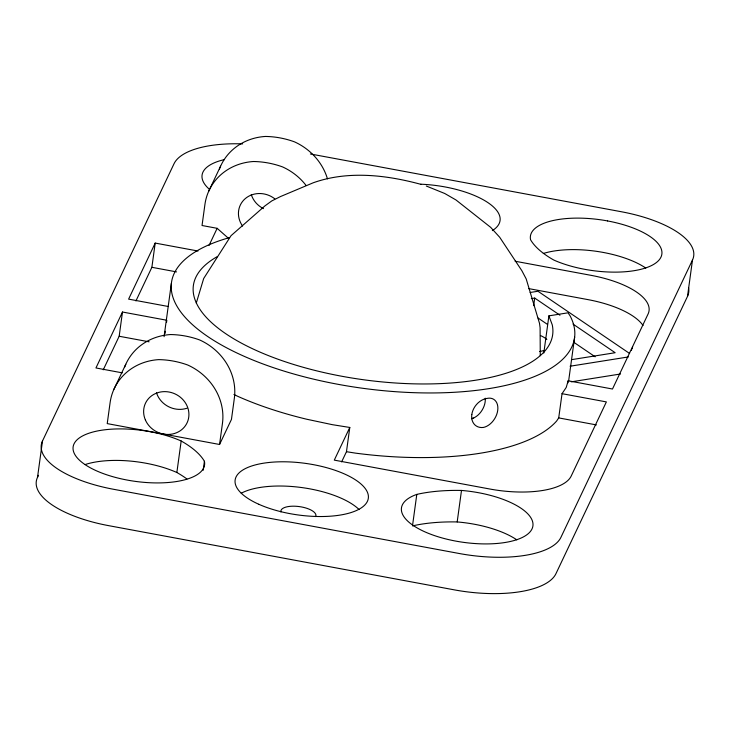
<?xml version="1.0" encoding="UTF-8"?>
<svg xmlns="http://www.w3.org/2000/svg" width="730" height="730" viewBox="0 0 730 730"><rect width="100%" height="100%" fill="white"/><g stroke="black" fill="none" stroke-linecap="round" stroke-linejoin="round"><path stroke-width="1.09" d="M310.414 153.975L621.376 211.746A88.449 34.273 7.8 0 1 692.487 260.035L687.505 296.389L555.959 573.661A88.449 34.273 7.8 0 1 454.261 589.849L108.624 525.646A88.449 34.273 7.8 0 1 37.513 477.347L42.495 440.993L174.041 163.721A88.449 34.273 7.8 0 1 242.643 143.883M103.249 369.818L119.172 336.256L122.485 312.02L166.823 320.26L166.522 322.459M135.926 300.942L151.876 267.308L155.198 243.081L198.022 251.029M164.067 336.685L171.395 283.204M165.017 333.473L165.318 331.274M186.907 478.971A106.653 41.327 7.8 0 0 176.861 472.502L181.177 440.993A66.339 25.705 7.8 0 0 79.214 438.027A66.339 25.705 7.8 0 0 127.367 480.094A66.339 25.705 7.8 0 0 204.409 461.287L203.177 470.284M219.557 444.479L222.44 423.473A57.487 52.606 25.4 0 0 187.756 365.027A82.837 75.792 25.4 0 0 158.684 359.625A57.487 52.606 25.4 0 0 110.111 402.613L107.228 423.61L219.557 444.479L231.456 419.403L234.33 398.407A57.487 52.606 25.4 0 0 199.655 339.952A82.837 75.792 25.4 0 0 170.583 334.55A57.487 52.606 25.4 0 0 124.584 367.226M341.631 461.898L346.467 451.697L349.789 427.461L332.305 424.668L306.673 419.221A203.424 78.831 7.8 0 1 237.651 396.28L233.947 394.446M412.642 524.779L416.803 494.392A106.653 41.327 7.8 0 1 461.497 490.441A66.339 25.705 7.8 0 1 531.997 528.949A66.339 25.705 7.8 0 1 439.341 537.152A66.339 25.705 7.8 0 1 416.803 494.392M412.487 525.901A106.653 41.327 7.8 0 1 457.181 521.941L461.497 490.441M533.676 305.624L534.707 298.077L531.349 298.616M543.804 353.046L548.905 315.853L568.022 312.814L570.093 315.862A203.424 78.831 7.8 0 1 317.413 380.047A203.424 78.831 7.8 0 1 228.946 237.761M346.467 451.697L355.227 453.093A203.424 78.831 7.8 0 0 556.616 421.037L558.715 417.907L562.036 393.68L566.224 387.438L568.15 380.777L612.488 389.017L648.076 314A70.755 27.421 7.8 0 0 591.19 275.365L515.106 261.23M567.849 382.985L568.15 380.777M568.542 381.626L574.656 337.05M631.432 350.528L631.705 348.502M632.299 348.694L632.582 346.668M196.279 303.069L203.688 278.495L231.036 235.68L264.908 205.915L271.779 200.923L280.512 196.553L313.325 182.746C347.964 170.428 386.416 174.935 421.192 184.416M37.513 477.347L38.489 475.294M122.485 312.02L95.949 367.957L122.302 372.857M155.198 243.081L128.608 299.127L168.511 306.536M113.88 389.373L125.779 364.297M208.689 191.269L220.588 166.194M209.045 245.417L217.157 228.317L202.037 225.506L204.92 204.5A57.487 52.606 25.4 0 1 253.493 161.512A82.837 75.792 25.4 0 1 282.565 166.914A57.487 52.606 25.4 0 1 305.879 185.183M349.789 427.461L334.294 460.128L489.83 489.018A70.755 27.421 7.8 0 0 571.188 476.07L606.375 401.911L562.036 393.68M692.487 260.035L560.941 537.307A88.449 34.273 7.8 0 1 459.234 553.504L113.606 489.292A88.449 34.273 7.8 0 1 42.495 440.993M530.163 292.484L537.955 291.243L629.607 353.484M571.462 359.671L615.162 352.718L573.068 324.129M570.093 366.214L628.366 356.943M571.243 381.836L620.546 373.988M528.566 288.587L587.869 299.601A70.755 27.421 7.8 0 1 643.039 325.498M151.876 267.308L176.541 271.888M119.172 336.256L149.093 341.813M558.715 417.907L596.401 424.915M426.311 186.031L444.78 193.514L455.967 199.956L490.651 227.331L499.703 237.268L521.904 270.775L526.193 278.915L539.506 323.335L540.1 327.77L540.264 355.702M534.707 298.077L559.974 315.232M538.11 318.052L547.464 324.403M573.661 342.188L595.178 356.806M217.157 228.317L228.171 238.053M548.905 315.853L552.236 324.804A181.314 70.263 7.8 0 1 333.966 374.727A181.314 70.263 7.8 0 1 217.294 256.595M485.24 398.215A15.932 10.959 -58.7 0 1 471.598 418.728M688.518 287.501A88.449 34.273 7.8 0 1 687.505 296.389M420.799 184.206A67.215 26.052 7.8 0 1 487.102 202.073A67.215 26.052 7.8 0 1 492.339 230.616M280.913 511.958A17.693 6.853 7.8 0 1 299.172 506.574A17.693 6.853 7.8 0 1 315.679 516.603M241.247 493.224A67.215 26.052 7.8 0 1 302.229 487.622A67.215 26.052 7.8 0 1 359.105 509.567M209.391 189.289A66.339 25.705 7.8 0 1 224.429 159.596M543.321 253.483A66.339 25.705 7.8 0 1 645.758 268.038M181.177 440.993A106.653 41.327 7.8 0 1 204.409 461.287M85.063 464.581A66.339 25.705 7.8 0 1 176.861 472.502M457.181 521.941A66.339 25.705 7.8 0 1 516.813 539.835M543.649 350.5A26.535 10.284 7.8 0 1 539.68 351.541M540.428 335.517A26.535 10.284 7.8 0 1 546.852 339.423M263.484 208.643A22.995 21.042 25.4 0 1 251.284 194.591M242.579 226.054A22.995 21.042 25.4 0 1 245.362 198.533A22.995 21.042 25.4 0 1 274.809 198.834M219.392 169.123A57.487 52.606 25.4 0 1 265.391 136.446A82.837 75.792 25.4 0 1 294.464 141.839A57.487 52.606 25.4 0 1 327.469 178.877M186.907 408.243A22.995 21.042 25.4 0 1 156.475 392.704M473.651 418.171A176.888 68.547 7.8 0 1 471.635 418.555M471.808 414.558A15.932 12.145 -52.6 0 0 483.36 427.452A15.932 10.959 -58.7 0 0 497.714 410.442A15.932 10.959 -58.7 0 0 487.348 398.352A15.932 12.145 -52.6 0 0 471.808 414.558M258.812 504.275A67.215 26.052 7.8 0 0 367.391 501.355A67.215 26.052 7.8 0 0 278.951 461.834A67.215 26.052 7.8 0 0 258.812 504.275M607.606 220.944A66.339 25.705 7.8 0 0 530.573 239.75A106.653 41.327 7.8 0 0 553.796 260.044A66.339 25.705 7.8 0 0 655.768 263.01A66.339 25.705 7.8 0 0 607.606 220.944M145.379 419.933A22.995 21.042 25.4 0 0 184.288 427.159A22.995 21.042 25.4 0 0 169.15 392.037A22.995 21.042 25.4 0 0 145.379 419.933"/></g></svg>
